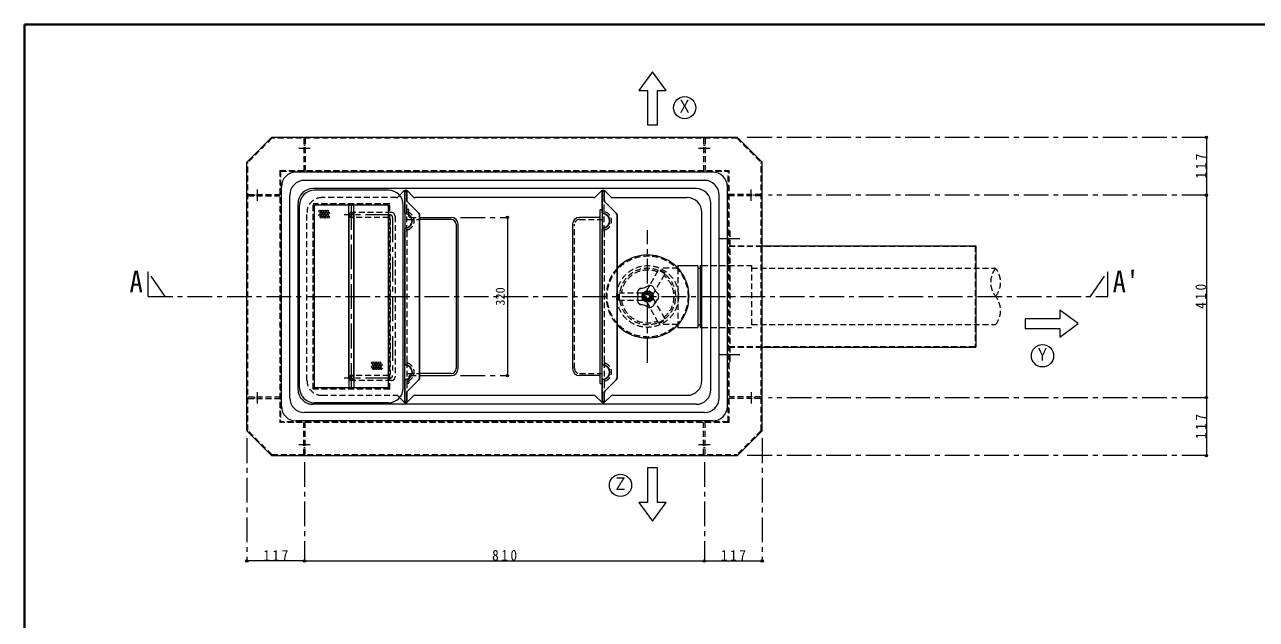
# Model space of a CAD drawing. Units: millimetres at full size, sheet at 1:10. Extents: x -2096 to 1954, y -1403 to 1407.
# Drawn here: x -2096 to 399, y 204 to 1407 of the extents above; entities that cross this region are included whole.
import ezdxf
from ezdxf.enums import TextEntityAlignment as Align

# ---------------------------------------------------------------- set-up
doc = ezdxf.new("R2010")
doc.units = ezdxf.units.MM
doc.header["$LTSCALE"] = 10
doc.header["$PDMODE"] = 32
doc.header["$PDSIZE"] = 5
doc.linetypes.add('CHAIN1', pattern=[8, 5, -1, 1, -1])
doc.linetypes.add('DASHED1', pattern=[1.8, 1.2, -0.6])
doc.layers.add('0-0_ﾚｲﾔ1', color=4, linetype='Continuous', lineweight=9)
doc.styles.add('ＭＳ ゴシック', font='')
doc.styles.get('ＭＳ ゴシック').set_extended_font_data('MS Gothic')

msp = doc.modelspace()

# ---------------------------------------------------------------- linework, layer by layer
at = {"layer": '0-0_ﾚｲﾔ1', "color": 1, "lineweight": 40}
for p in [(-2096.01, -1403.12), (1953.99, 1406.88)]:
    msp.add_line(p, (-2096.01, 1406.88), dxfattribs=at)
at = {"layer": '0-0_ﾚｲﾔ1', "linetype": 'DASHED1'}
for p, q in [((-1595.18, 1176.88), (-1644.01, 1128.05)), ((-652.84, 1176.88), (-1595.18, 1176.88)), ((-1530.61, 1176.88), (-1530.61, 1111.88)), ((-1527.41, 1176.88), (-1527.41, 1111.88)), ((-720.61, 1176.88), (-720.61, 1111.88)), ((-717.41, 1176.88), (-717.41, 1111.88)), ((-652.84, 1176.88), (-604.01, 1128.05)), ((-1530.61, 1162.88), (-1527.41, 1162.88)), ((-1530.61, 1150.88), (-1527.41, 1150.88)), ((-720.61, 1162.88), (-717.41, 1162.88)), ((-720.61, 1150.88), (-717.41, 1150.88)), ((-1644.01, 585.71), (-1644.01, 1128.05)), ((-604.01, 585.71), (-604.01, 1128.05)), ((-1579.01, 1111.88), (-1579.01, 601.88)), ((-1579.01, 1111.88), (-669.01, 1111.88)), ((-1577.41, 1110.28), (-1577.41, 603.48)), ((-1577.41, 1110.28), (-670.61, 1110.28)), ((-670.61, 603.48), (-670.61, 1110.28)), ((-669.01, 601.88), (-669.01, 1111.88)), ((-1644.01, 1063.48), (-1579.01, 1063.48)), ((-1644.01, 1060.28), (-1579.01, 1060.28)), ((-1630.01, 1060.28), (-1630.01, 1063.48)), ((-1618.01, 1060.28), (-1618.01, 1063.48)), ((-1342.9, 1056.88), (-1494.01, 1056.88)), ((-1339.33, 1058.38), (-1336.3, 1061.48)), ((-604.01, 1063.48), (-669.01, 1063.48)), ((-604.01, 1060.28), (-669.01, 1060.28)), ((-630.01, 1060.28), (-630.01, 1063.48)), ((-618.01, 1060.28), (-618.01, 1063.48)), ((-1524.01, 686.88), (-1524.01, 1026.88)), ((-1356.51, 1044.38), (-1511.51, 1044.38)), ((-1511.51, 669.38), (-1511.51, 1044.38)), ((-1357.51, 1043.38), (-1510.51, 1043.38)), ((-1510.51, 670.38), (-1510.51, 1043.38)), ((-1353.13, 1026.88), (-1426.51, 1026.88)), ((-1357.51, 670.38), (-1357.51, 1043.38)), ((-1356.51, 669.38), (-1356.51, 1044.38)), ((-1318.01, 1032.88), (-1322.01, 1032.88)), ((-1322.01, 989.02), (-1322.01, 1030.74)), ((-1318.01, 1019.88), (-1318.01, 1032.88)), ((-922.01, 989.02), (-922.01, 1030.74)), ((-1358.13, 1016.88), (-1431.51, 1016.88)), ((-1355.63, 1014.38), (-1355.63, 699.38)), ((-1345.63, 1019.38), (-1345.63, 694.38)), ((-1320.51, 1012.88), (-1296.01, 1012.88)), ((-1315.01, 1016.88), (-1296.01, 1016.88)), ((-982.01, 710.88), (-982.01, 1002.88)), ((-972.01, 1012.88), (-926.01, 1012.88)), ((-669.01, 959.38), (-602.01, 959.38)), ((-170.61, 957.78), (-669.01, 957.78)), ((-170.61, 959.38), (-170.61, 754.38)), ((-670.61, 924.38), (-669.01, 924.38)), ((-836.38, 867.77), (-811.26, 911.29)), ((-823.39, 860.27), (-798.27, 903.79)), ((-799.02, 902.49), (-812.01, 909.99)), ((-798.27, 903.79), (-811.26, 911.29)), ((-772.51, 913.88), (-808.38, 913.88)), ((-772.51, 914.1), (-772.51, 799.66)), ((-623.51, 913.88), (-129.06, 913.88)), ((-169.01, 917.88), (-170.61, 917.88)), ((-892.51, 864.38), (-842.26, 864.38)), ((-892.51, 849.38), (-892.51, 864.38)), ((-892.51, 849.38), (-842.26, 849.38)), ((-891.01, 849.38), (-891.01, 864.38)), ((-834.01, 866.4), (-842.26, 861.64)), ((-842.26, 864.38), (-842.26, 849.38)), ((-834.01, 847.35), (-842.26, 852.12)), ((-823.39, 860.27), (-836.38, 867.77)), ((-823.39, 853.48), (-836.38, 845.98)), ((-825.76, 861.64), (-825.76, 852.12)), ((-823.39, 853.48), (-798.27, 809.97)), ((-836.38, 845.98), (-811.26, 802.47)), ((-812.01, 803.77), (-799.02, 811.27)), ((-811.26, 802.47), (-798.27, 809.97)), ((-772.51, 799.88), (-808.38, 799.88)), ((-623.51, 799.88), (-129.06, 799.88)), ((-724.01, 794.38), (-623.51, 794.38)), ((-670.61, 789.38), (-669.01, 789.38)), ((-169.01, 795.88), (-170.61, 795.88)), ((-669.01, 755.98), (-170.61, 755.98)), ((-669.01, 754.38), (-602.01, 754.38)), ((-1322.01, 724.74), (-1322.01, 683.02)), ((-922.01, 724.74), (-922.01, 683.02)), ((-668.97, 724.38), (-667.37, 724.38)), ((-1320.51, 700.88), (-1296.01, 700.88)), ((-972.01, 700.88), (-926.01, 700.88)), ((-1358.13, 696.88), (-1431.51, 696.88)), ((-1353.13, 686.88), (-1426.51, 686.88)), ((-1318.01, 680.88), (-1322.01, 680.88)), ((-1318.01, 693.88), (-1318.01, 680.88)), ((-1315.01, 696.88), (-1296.01, 696.88)), ((-1644.01, 653.48), (-1579.01, 653.48)), ((-1644.01, 650.28), (-1579.01, 650.28)), ((-1630.01, 650.28), (-1630.01, 653.48)), ((-1618.01, 650.28), (-1618.01, 653.48)), ((-1356.51, 669.38), (-1511.51, 669.38)), ((-1357.51, 670.38), (-1510.51, 670.38)), ((-1494.01, 656.88), (-1342.9, 656.88)), ((-1339.33, 655.38), (-1336.3, 652.28)), ((-604.01, 653.48), (-669.01, 653.48)), ((-604.01, 650.28), (-669.01, 650.28)), ((-630.01, 653.48), (-630.01, 650.28)), ((-618.01, 653.48), (-618.01, 650.28)), ((-669.01, 601.88), (-1579.01, 601.88)), ((-670.61, 603.48), (-1577.41, 603.48)), ((-1530.61, 536.88), (-1530.61, 601.88)), ((-1527.41, 536.88), (-1527.41, 601.88)), ((-720.61, 536.88), (-720.61, 601.88)), ((-717.41, 536.88), (-717.41, 601.88)), ((-1595.18, 536.88), (-1644.01, 585.71)), ((-604.01, 585.71), (-652.84, 536.88)), ((-1527.41, 562.88), (-1530.61, 562.88)), ((-1527.41, 550.88), (-1530.61, 550.88)), ((-717.41, 562.88), (-720.61, 562.88)), ((-717.41, 550.88), (-720.61, 550.88)), ((-1595.18, 536.88), (-652.84, 536.88))]:
    msp.add_line(p, q, dxfattribs=at)
at = {"layer": '0-0_ﾚｲﾔ1', "color": 7, "lineweight": 18}
for p, q in [((-652.01, 1178.88), (-602.01, 1128.88)), ((-1646.01, 584.88), (-1646.01, 1128.88)), ((-602.01, 584.88), (-602.01, 1128.88)), ((-1359.01, 1071.88), (-1509.01, 1071.88)), ((-1336.3, 1061.48), (-1327.59, 1070.38)), ((-1308.69, 1058.38), (-1320.44, 1070.38)), ((-942.9, 1056.88), (-1305.12, 1056.88)), ((-939.33, 1058.38), (-927.59, 1070.38)), ((-908.69, 1058.38), (-920.44, 1070.38)), ((-905.12, 1056.88), (-754.01, 1056.88)), ((-1539.01, 671.88), (-1539.01, 1041.88)), ((-1509.01, 671.88), (-1509.01, 1041.88)), ((-1359.01, 1041.88), (-1509.01, 1041.88)), ((-1439.01, 1021.88), (-1439.01, 1041.88)), ((-1429.01, 1021.88), (-1429.01, 1041.88)), ((-1359.01, 671.88), (-1359.01, 1041.88)), ((-1329.01, 671.88), (-1329.01, 1041.88)), ((-724.01, 686.88), (-724.01, 1026.88)), ((-1439.01, 691.88), (-1439.01, 671.88)), ((-1429.01, 691.88), (-1429.01, 671.88)), ((-1359.01, 671.88), (-1509.01, 671.88)), ((-1327.59, 643.38), (-1336.3, 652.28)), ((-1308.69, 655.38), (-1320.44, 643.38)), ((-1305.12, 656.88), (-942.9, 656.88)), ((-939.33, 655.38), (-927.59, 643.38)), ((-908.69, 655.38), (-920.44, 643.38)), ((-905.12, 656.88), (-754.01, 656.88)), ((-1359.01, 641.88), (-1509.01, 641.88)), ((-1596.01, 534.88), (-1646.01, 584.88)), ((-602.01, 584.88), (-652.01, 534.88)), ((-1596.01, 534.88), (-652.01, 534.88))]:
    msp.add_line(p, q, dxfattribs=at)
at = {"layer": '0-0_ﾚｲﾔ1', "linetype": 'CHAIN1'}
for p, q in [((297.99, 1178.88), (-637.01, 1178.88)), ((-1540.61, 1156.88), (-1517.41, 1156.88)), ((-730.61, 1156.88), (-707.41, 1156.88)), ((-1624.01, 1050.28), (-1624.01, 1073.48)), ((-624.01, 1050.28), (-624.01, 1073.48)), ((297.99, 1061.88), (-589.01, 1061.88)), ((-1434.01, 671.88), (-1434.01, 1041.88)), ((-1355.63, 1021.88), (-1449.01, 1021.88)), ((-1350.63, 1016.88), (-1350.63, 696.88)), ((-1213.01, 1016.88), (-1118.01, 1016.88)), ((-834.01, 722.88), (-834.01, 990.88)), ((-690.57, 974.38), (-647.37, 974.38)), ((-1846.01, 856.88), (-1846.01, 906.88)), ((-1811.01, 856.88), (-1846.01, 906.88)), ((62.99, 856.88), (97.99, 906.88)), ((97.99, 856.88), (97.99, 906.88)), ((-1846.01, 856.88), (97.99, 856.88)), ((-690.57, 739.38), (-647.37, 739.38)), ((-1355.63, 691.88), (-1449.01, 691.88)), ((-1213.01, 696.88), (-1118.01, 696.88)), ((-1624.01, 640.28), (-1624.01, 663.48)), ((-624.01, 663.48), (-624.01, 640.28)), ((297.99, 651.88), (-589.01, 651.88)), ((-1646.01, 569.88), (-1646.01, 321.88)), ((-1517.41, 556.88), (-1540.61, 556.88)), ((-707.41, 556.88), (-730.61, 556.88)), ((-602.01, 569.88), (-602.01, 321.88)), ((297.99, 534.88), (-637.01, 534.88)), ((-1529.01, 521.88), (-1529.01, 321.88)), ((-719.01, 521.88), (-719.01, 321.88))]:
    msp.add_line(p, q, dxfattribs=at)
at = {"layer": '0-0_ﾚｲﾔ1'}
for p, q in [((297.99, 1178.88), (297.99, 1061.88)), ((-702.22, 1108.67), (-1545.8, 1108.67)), ((-1575.8, 635.09), (-1575.8, 1078.67)), ((-719.01, 1091.88), (-1529.01, 1091.88)), ((-735.8, 1075.09), (-1512.22, 1075.09)), ((-672.22, 635.09), (-672.22, 1078.67)), ((-1559.01, 651.88), (-1559.01, 1061.88)), ((-689.01, 651.88), (-689.01, 1061.88)), ((297.99, 1061.88), (297.99, 651.88)), ((-1542.22, 668.67), (-1542.22, 1045.09)), ((-1326.01, 1026.31), (-1326.01, 993.45)), ((-930.01, 1032.88), (-926.01, 1032.88)), ((-930.01, 680.88), (-930.01, 1032.88)), ((-926.01, 1026.31), (-926.01, 993.45)), ((-705.8, 668.67), (-705.8, 1045.09)), ((-1296.01, 1016.88), (-1232.01, 1016.88)), ((-1232.01, 1012.88), (-1296.01, 1012.88)), ((-1222.01, 1002.88), (-1222.01, 710.88)), ((-1218.01, 710.88), (-1218.01, 1002.88)), ((-1118.01, 1016.88), (-1118.01, 696.88)), ((-986.01, 1002.88), (-986.01, 710.88)), ((-933.01, 1016.88), (-972.01, 1016.88)), ((-602.01, 959.38), (-169.01, 959.38)), ((-169.01, 959.38), (-169.01, 754.38)), ((-772.51, 919.38), (-772.51, 914.1)), ((-732.51, 914.38), (-727.51, 914.38)), ((-727.51, 919.38), (-727.51, 794.38)), ((-727.51, 919.38), (-724.01, 919.38)), ((-772.51, 799.66), (-772.51, 794.38)), ((-732.51, 799.38), (-727.51, 799.38)), ((-772.51, 794.38), (-732.51, 794.38)), ((-727.51, 794.38), (-724.01, 794.38)), ((-602.01, 754.38), (-169.01, 754.38)), ((-1326.01, 687.45), (-1326.01, 720.31)), ((-1232.01, 700.88), (-1296.01, 700.88)), ((-926.01, 687.45), (-926.01, 720.31)), ((-1296.01, 696.88), (-1232.01, 696.88)), ((-933.01, 696.88), (-972.01, 696.88)), ((-930.01, 680.88), (-926.01, 680.88)), ((297.99, 651.88), (297.99, 534.88)), ((-735.8, 638.67), (-1512.22, 638.67)), ((-702.22, 605.09), (-1545.8, 605.09)), ((-719.01, 621.88), (-1529.01, 621.88)), ((-1529.01, 321.88), (-1646.01, 321.88)), ((-1529.01, 321.88), (-719.01, 321.88)), ((-719.01, 321.88), (-602.01, 321.88))]:
    msp.add_line(p, q, dxfattribs=at)
at = {"layer": '0-0_ﾚｲﾔ1', "color": 5, "lineweight": 25}
for p, q in [((-1322.01, 1069.88), (-1326.01, 1069.88)), ((-1326.01, 1069.88), (-1326.01, 1026.31)), ((-1322.01, 1051.95), (-1322.01, 1069.88)), ((-1297.48, 1025.34), (-1320.55, 1048.41)), ((-926.01, 1069.88), (-926.01, 1026.31)), ((-897.48, 1025.34), (-920.55, 1048.41)), ((-1439.01, 691.88), (-1439.01, 1021.88)), ((-1429.01, 691.88), (-1429.01, 1021.88)), ((-1296.01, 1021.81), (-1296.01, 691.95)), ((-896.01, 691.95), (-896.01, 1021.81)), ((-1326.01, 720.31), (-1326.01, 993.45)), ((-926.01, 720.31), (-926.01, 993.45)), ((-1326.01, 643.88), (-1326.01, 687.45)), ((-1297.48, 688.41), (-1320.55, 665.34)), ((-926.01, 643.88), (-926.01, 687.45)), ((-897.48, 688.41), (-920.55, 665.34)), ((-1322.01, 661.81), (-1322.01, 643.88)), ((-1322.01, 643.88), (-1326.01, 643.88))]:
    msp.add_line(p, q, dxfattribs=at)
at = {"layer": '0-0_ﾚｲﾔ1', "color": 7, "linetype": 'DASHED1', "lineweight": 18}
for p, q in [((-1322.01, 1030.74), (-1322.01, 1051.95)), ((-922.01, 1030.74), (-922.01, 1051.95)), ((-1322.01, 989.02), (-1322.01, 724.74)), ((-922.01, 989.02), (-922.01, 724.74)), ((-1322.01, 683.02), (-1322.01, 661.81)), ((-922.01, 683.02), (-922.01, 661.81))]:
    msp.add_line(p, q, dxfattribs=at)
at = {"layer": '0-0_ﾚｲﾔ1'}
for points in [[(-834.01, 1203.88), (-814.01, 1203.88), (-814.01, 1273.88), (-796.51, 1273.88), (-824.01, 1311.38), (-851.51, 1273.88), (-834.01, 1273.88)], [(-69.01, 811.88), (-69.01, 791.88), (0.99, 791.88), (0.99, 774.38), (38.49, 801.88), (0.99, 829.38), (0.99, 811.88)], [(-814.01, 509.88), (-834.01, 509.88), (-834.01, 439.88), (-851.51, 439.88), (-824.01, 402.38), (-796.51, 439.88), (-814.01, 439.88)]]:
    msp.add_lwpolyline(points, close=True, dxfattribs=at)
at = {"layer": '0-0_ﾚｲﾔ1', "color": 7, "lineweight": 18}
msp.add_lwpolyline([(-652.01, 1178.88), (-1596.01, 1178.88), (-1646.01, 1128.88)], dxfattribs=at)
at = {"layer": '0-0_ﾚｲﾔ1', "color": 5, "lineweight": 25}
for points in [[(-922.01, 1051.95), (-922.01, 1069.88), (-926.01, 1069.88)], [(-922.01, 661.81), (-922.01, 643.88), (-926.01, 643.88)]]:
    msp.add_lwpolyline(points, dxfattribs=at)
at = {"layer": '0-0_ﾚｲﾔ1', "linetype": 'DASHED1'}
for points in [[(-668.97, 989.38), (-667.37, 989.38), (-667.37, 724.38)], [(-724.01, 919.38), (-623.51, 919.38), (-623.51, 794.38)]]:
    msp.add_lwpolyline(points, dxfattribs=at)
at = {"layer": '0-0_ﾚｲﾔ1'}
msp.add_lwpolyline([(-772.51, 919.38), (-732.51, 919.38), (-732.51, 794.38)], dxfattribs=at)
at = {"layer": '0-0_ﾚｲﾔ1', "color": 7, "lineweight": 18}
for centre, radius in [((-759.01, 1238.88), 22.5), ((-834.01, 856.88), 11.5), ((-834.01, 856.88), 10.5), ((-834.01, 856.88), 6.5), ((-34.01, 736.88), 22.5), ((-889.01, 474.88), 22.5)]:
    msp.add_circle(centre, radius, dxfattribs=at)
at = {"layer": '0-0_ﾚｲﾔ1'}
for centre in [(-1497.73, 1029.47), (-1497.73, 1021.47), (-1495.23, 1025.47), (-1492.73, 1029.47), (-1492.73, 1021.47), (-1490.23, 1025.47), (-1487.73, 1029.47), (-1487.73, 1021.47), (-1485.23, 1025.47), (-1482.73, 1029.47), (-1482.73, 1021.47), (-1480.23, 1025.47), (-1495.23, 1017.47), (-1490.23, 1017.47), (-1485.23, 1017.47), (-1480.23, 1017.47), (-1391.54, 722.79), (-1386.54, 722.79), (-1381.54, 722.79), (-1376.54, 722.79), (-1391.54, 714.79), (-1389.04, 718.79), (-1389.04, 710.79), (-1386.54, 714.79), (-1384.04, 718.79), (-1384.04, 710.79), (-1381.54, 714.79), (-1379.04, 718.79), (-1379.04, 710.79), (-1376.54, 714.79), (-1374.04, 718.79), (-1374.04, 710.79)]:
    msp.add_circle(centre, 2, dxfattribs=at)
at = {"layer": '0-0_ﾚｲﾔ1', "linetype": 'DASHED1'}
for radius in [82, 62.5, 5, 4]:
    msp.add_circle((-834.01, 856.88), radius, dxfattribs=at)
at = {"layer": '0-0_ﾚｲﾔ1'}
for centre, radius, start, end in [((-1545.8, 1078.67), 30, 90, 180), ((-702.22, 1078.67), 30, 0, 90), ((-1529.01, 1061.88), 30, 90, 180), ((-1512.22, 1045.09), 30, 90, 180), ((-735.8, 1045.09), 30, 0, 90), ((-719.01, 1061.88), 30, 0, 90), ((-1232.01, 1002.88), 14, 0, 90), ((-1232.01, 1002.88), 10, 0, 90), ((-972.01, 1002.88), 14, 90, 180), ((-933.01, 1019.88), 3, 270, 0), ((-1232.01, 710.88), 10, 270, 0), ((-1232.01, 710.88), 14, 270, 0), ((-972.01, 710.88), 14, 180, 270), ((-933.01, 693.88), 3, 0, 90), ((-1529.01, 651.88), 30, 180, 270), ((-1512.22, 668.67), 30, 180, 270), ((-735.8, 668.67), 30, 270, 0), ((-719.01, 651.88), 30, 270, 0), ((-1545.8, 635.09), 30, 180, 270), ((-702.22, 635.09), 30, 270, 0)]:
    msp.add_arc(centre, radius, start, end, dxfattribs=at)
at = {"layer": '0-0_ﾚｲﾔ1', "color": 7, "lineweight": 18}
for centre, radius, start, end in [((-1509.01, 1041.88), 30, 90, 180), ((-1359.01, 1041.88), 30, 0, 90), ((-1324.01, 1066.88), 5, 44.3947, 135.6053), ((-1305.12, 1061.88), 5, 224.3947, 270), ((-942.9, 1061.88), 5, 270, 315.6053), ((-924.01, 1066.88), 5, 44.3947, 135.6053), ((-905.12, 1061.88), 5, 224.3947, 270), ((-754.01, 1026.88), 30, 0, 90), ((-834.01, 856.88), 84, 222.43059, 137.56941), ((-834.01, 856.88), 22.5, 131.57818, 156.42182), ((-848.5, 901.46), 27.75, 269.07536, 306.92464), ((-834.01, 856.88), 22.5, 59.57818, 84.42182), ((-796.09, 884.43), 27.75, 197.07536, 234.92464), ((-880.88, 856.88), 27.75, 341.07536, 18.92464), ((-796.09, 829.33), 27.75, 125.07536, 162.92464), ((-834.01, 856.88), 22.5, 347.57818, 12.42182), ((-834.01, 856.88), 22.5, 203.57818, 228.42182), ((-848.5, 812.3), 27.75, 53.07536, 90.92464), ((-834.01, 856.88), 22.5, 275.57818, 300.42182), ((-754.01, 686.88), 30, 270, 0), ((-1509.01, 671.88), 30, 180, 270), ((-1359.01, 671.88), 30, 270, 0), ((-1305.12, 651.88), 5, 90, 135.6053), ((-942.9, 651.88), 5, 44.3947, 90), ((-905.12, 651.88), 5, 90, 135.6053), ((-1324.01, 646.88), 5, 224.3947, 315.6053), ((-924.01, 646.88), 5, 224.3947, 315.6053)]:
    msp.add_arc(centre, radius, start, end, dxfattribs=at)
at = {"layer": '0-0_ﾚｲﾔ1', "linetype": 'DASHED1'}
for centre, radius, start, end in [((-1494.01, 1026.88), 30, 90, 180), ((-1342.9, 1061.88), 5, 270, 315.6053), ((-1431.51, 1024.38), 7.5, 180, 270), ((-1426.51, 1029.38), 2.5, 180, 270), ((-1353.13, 1019.38), 7.5, 0, 90), ((-1358.13, 1014.38), 2.5, 0, 90), ((-1320.51, 1014.38), 1.5, 180, 270), ((-1315.01, 1019.88), 3, 180, 270), ((-972.01, 1002.88), 10, 90, 180), ((-834.01, 856.88), 84, 137.56941, 222.43059), ((-834.01, 856.88), 57, 67.56084, 172.43916), ((-834.01, 856.88), 53.5, 68.05866, 171.94134), ((-834.01, 856.88), 53.5, 308.05866, 51.94134), ((-834.01, 856.88), 57, 307.56084, 52.43916), ((-93.44, 885.38), 45.61, 141.33038, 218.66962), ((-164.67, 885.38), 45.61, 321.33038, 38.66962), ((-834.01, 856.88), 57, 187.56084, 292.43916), ((-834.01, 856.88), 53.5, 188.05866, 291.94134), ((-164.67, 828.38), 45.61, 321.33038, 38.66962), ((-1358.13, 699.38), 2.5, 270, 0), ((-1320.51, 699.38), 1.5, 90, 180), ((-972.01, 710.88), 10, 180, 270), ((-1494.01, 686.88), 30, 180, 270), ((-1431.51, 689.38), 7.5, 90, 180), ((-1426.51, 684.38), 2.5, 90, 180), ((-1353.13, 694.38), 7.5, 270, 0), ((-1315.01, 693.88), 3, 90, 180), ((-1342.9, 651.88), 5, 44.3947, 90)]:
    msp.add_arc(centre, radius, start, end, dxfattribs=at)
at = {"layer": '0-0_ﾚｲﾔ1', "color": 5, "lineweight": 25}
for centre, radius, start, end in [((-1317.01, 1051.95), 5, 180, 225), ((-917.01, 1051.95), 5, 180, 225), ((-1434.01, 1021.88), 5, 0, 180), ((-1324.51, 1026.31), 1.5, 180, 264.78409), ((-1326.01, 1009.88), 15, 275.21591, 84.78409), ((-1301.01, 1021.81), 5, 0, 45), ((-924.51, 1026.31), 1.5, 180, 264.78409), ((-926.01, 1009.88), 15, 275.21591, 84.78409), ((-901.01, 1021.81), 5, 0, 45), ((-1324.51, 993.45), 1.5, 95.21591, 180), ((-924.51, 993.45), 1.5, 95.21591, 180), ((-1324.51, 720.31), 1.5, 180, 264.78409), ((-1326.01, 703.88), 15, 275.21591, 84.78409), ((-924.51, 720.31), 1.5, 180, 264.78409), ((-926.01, 703.88), 15, 275.21591, 84.78409), ((-1434.01, 691.88), 5, 180, 0), ((-1324.51, 687.45), 1.5, 95.21591, 180), ((-1301.01, 691.95), 5, 315, 360), ((-924.51, 687.45), 1.5, 95.21591, 180), ((-901.01, 691.95), 5, 315, 360), ((-1317.01, 661.81), 5, 135, 180), ((-917.01, 661.81), 5, 135, 180)]:
    msp.add_arc(centre, radius, start, end, dxfattribs=at)
at = {"layer": '0-0_ﾚｲﾔ1', "linetype": 'CHAIN1'}
for centre, start, end in [((-1429.01, 1026.88), 180, 270), ((-1355.63, 1016.88), 0, 90), ((-1429.01, 686.88), 90, 180), ((-1355.63, 696.88), 270, 0)]:
    msp.add_arc(centre, 5, start, end, dxfattribs=at)
at = {"layer": '0-0_ﾚｲﾔ1', "color": 7, "linetype": 'DASHED1', "lineweight": 18}
for centre, radius, start, end in [((-1319.01, 1030.74), 3, 180, 251.447), ((-1326.01, 1009.88), 19, 288.553, 71.447), ((-926.01, 1009.88), 19, 288.553, 71.447), ((-1434.01, 1021.88), 5, 180, 0), ((-1319.01, 989.02), 3, 108.553, 180), ((-919.01, 989.02), 3, 108.553, 180), ((-1319.01, 724.74), 3, 180, 251.447), ((-919.01, 724.74), 3, 180, 251.447), ((-1326.01, 703.88), 19, 288.553, 71.447), ((-926.01, 703.88), 19, 288.553, 71.447), ((-1434.01, 691.88), 5, 0, 180), ((-1319.01, 683.02), 3, 108.553, 180)]:
    msp.add_arc(centre, radius, start, end, dxfattribs=at)
at = {"layer": '0-0_ﾚｲﾔ1', "color": 1}
for p in [(297.99, 1178.88), (297.99, 1061.88), (-1118.01, 1016.88), (-1118.01, 696.88), (297.99, 651.88), (297.99, 534.88)]:
    msp.add_point(p, dxfattribs=at)
at = {"layer": '0-0_ﾚｲﾔ1'}
for p in [(-1646.01, 321.88), (-1529.01, 321.88), (-719.01, 321.88), (-602.01, 321.88)]:
    msp.add_point(p, dxfattribs=at)

# ---------------------------------------------------------------- texts
at = {"layer": '0-0_ﾚｲﾔ1', "color": 7, "style": 'ＭＳ ゴシック'}
for s, height, width, p in [('Ｘ', 25.66, 0.85, (-774.01, 1221.38)), ('A', 43.99, 0.9, (-1883.51, 851.88)), ("A'", 43.99, 0.9, (107.99, 851.88)), ('Ｙ', 25.66, 0.85, (-49.01, 719.38)), ('Ｚ', 25.66, 0.85, (-904.01, 457.38))]:
    msp.add_text(s, height=height, dxfattribs=dict(at, width=width)).set_placement(p, align=Align.BOTTOM_LEFT)
msp.add_text('320', height=18.33, rotation=90, dxfattribs=at).set_placement((-1118.01, 838.13), align=Align.BOTTOM_LEFT)
at = {"layer": '0-0_ﾚｲﾔ1', "color": 7, "char_height": 21.99, "attachment_point": 7, "rotation": 90, "style": 'ＭＳ ゴシック'}
for s, insert in [('\\T1.38;\\W0.9;117', (297.99, 1095.38)), ('\\T1.38;\\W0.9;410', (297.99, 831.88)), ('\\T1.38;\\W0.9;117', (297.99, 568.38))]:
    msp.add_mtext(s, dxfattribs=dict(at, insert=insert))
at = {"layer": '0-0_ﾚｲﾔ1', "color": 7, "char_height": 21.99, "attachment_point": 7, "style": 'ＭＳ ゴシック'}
for s, insert in [('\\T1.38;\\W0.9;117', (-1612.51, 321.88)), ('\\T1.38;\\W0.9;810', (-1149.01, 321.88)), ('\\T1.38;\\W0.9;117', (-685.51, 321.88))]:
    msp.add_mtext(s, dxfattribs=dict(at, insert=insert))

doc.saveas('drawing.dxf')
